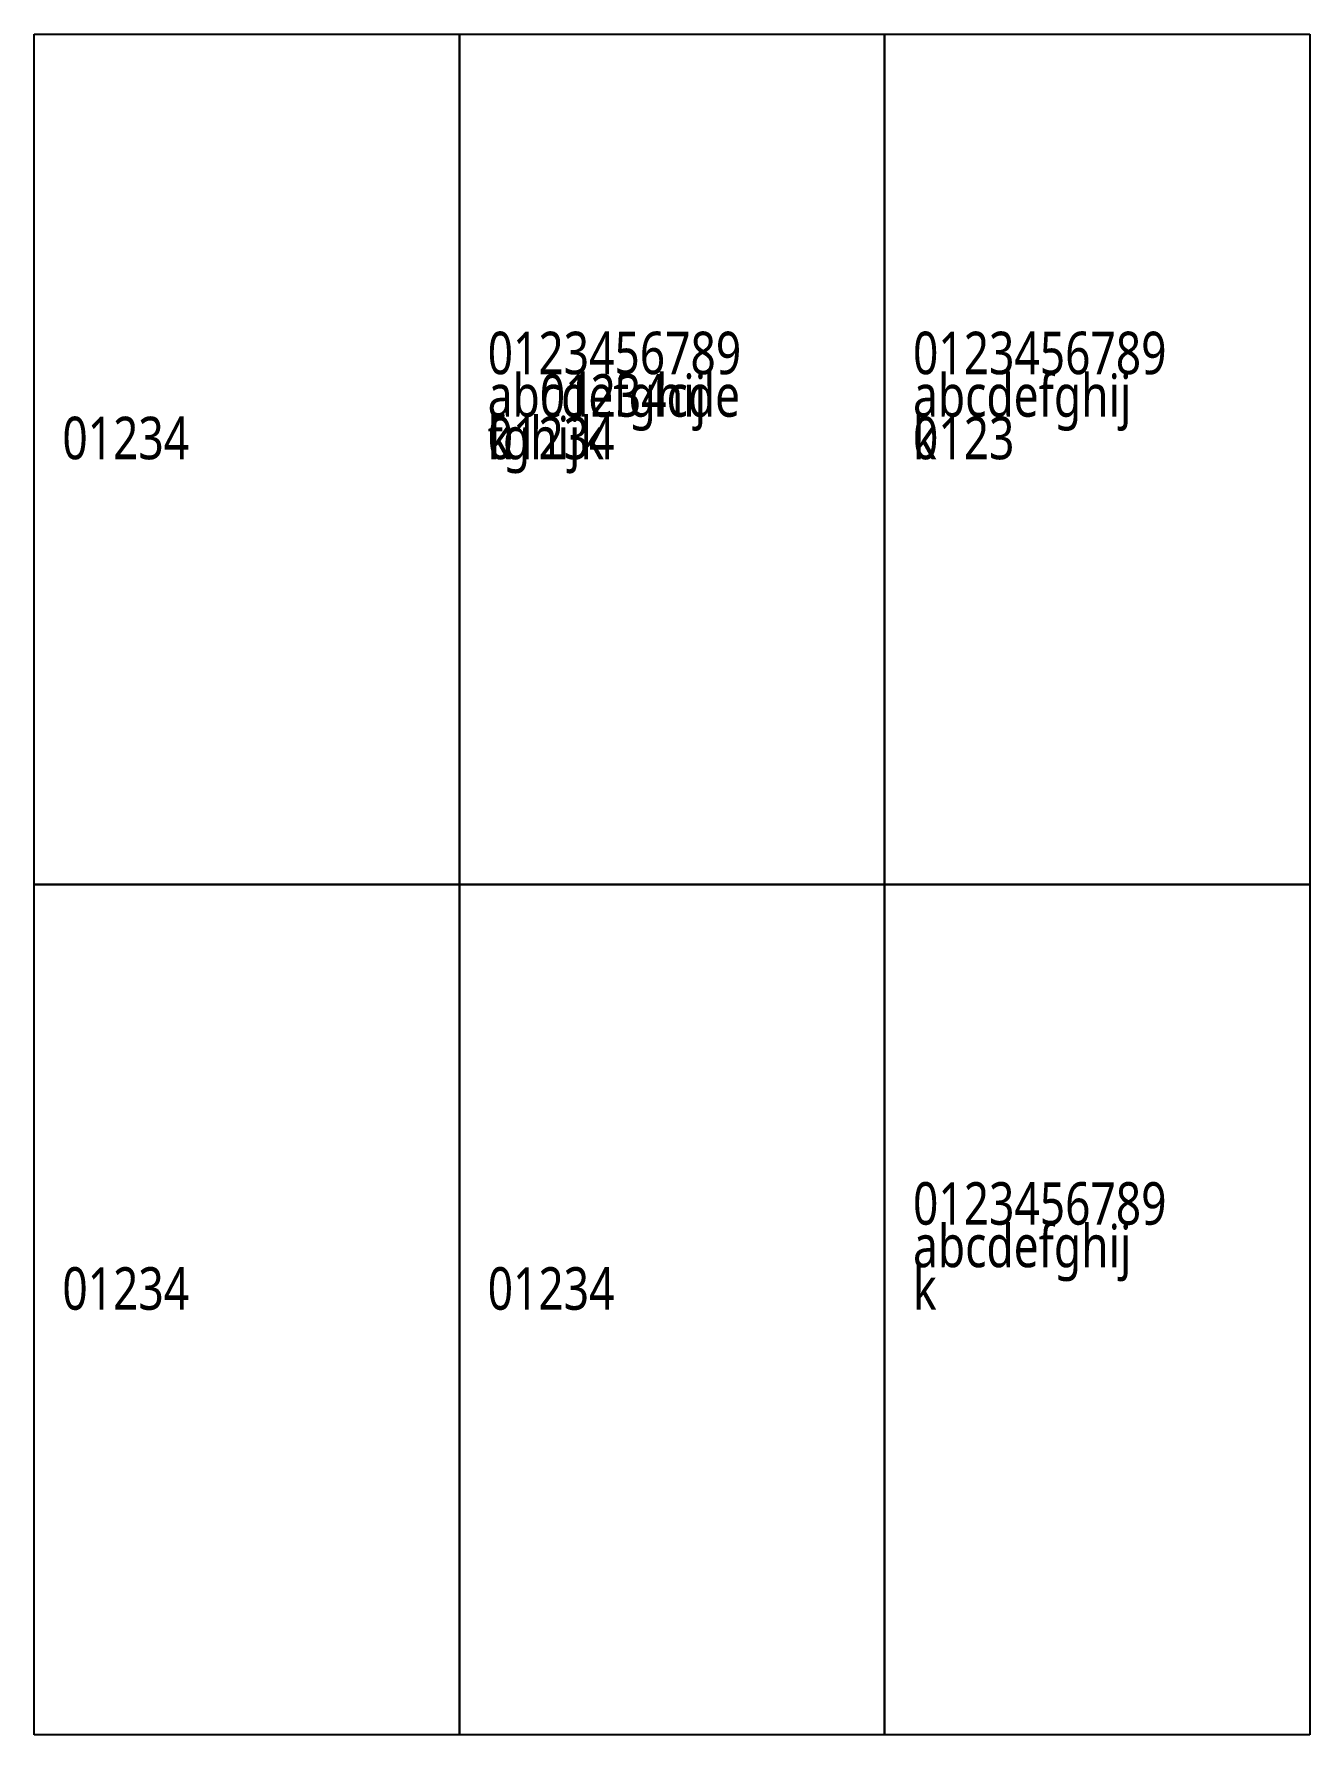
# Model space of a CAD drawing. Extents: x 0 to 45, y -30 to 30.
import ezdxf

# ---------------------------------------------------------------- set-up
doc = ezdxf.new("R2010")
doc.units = 0
doc.styles.add('微软雅黑 Light', font='')
doc.styles.get('微软雅黑 Light').set_extended_font_data('微软雅黑 Light')

msp = doc.modelspace()

# ---------------------------------------------------------------- linework, layer by layer
for p, q in [((0, 30), (15, 30)), ((0, 0), (0, 30)), ((0, 30), (15, 30)), ((0, 0), (0, 30)), ((0, 30), (15, 30)), ((0, 0), (0, 30)), ((15, 30), (15, 0)), ((15, 30), (30, 30)), ((15, 0), (15, 30)), ((15, 30), (15, 0)), ((15, 30), (30, 30)), ((15, 0), (15, 30)), ((15, 30), (15, 0)), ((15, 30), (30, 30)), ((15, 0), (15, 30)), ((30, 30), (30, 0)), ((30, 30), (45, 30)), ((30, 0), (30, 30)), ((30, 30), (30, 0)), ((30, 30), (45, 30)), ((30, 0), (30, 30)), ((30, 30), (30, 0)), ((30, 30), (45, 30)), ((30, 0), (30, 30)), ((45, 30), (45, 0)), ((45, 30), (45, 0)), ((45, 30), (45, 0)), ((0, 0), (15, 0)), ((0, -30), (0, 0)), ((15, 0), (0, 0)), ((15, 0), (0, 0)), ((15, 0), (0, 0)), ((15, 0), (15, -30)), ((15, 0), (30, 0)), ((15, -30), (15, 0)), ((30, 0), (15, 0)), ((30, 0), (15, 0)), ((30, 0), (15, 0)), ((30, 0), (30, -30)), ((30, 0), (45, 0)), ((30, -30), (30, 0)), ((45, 0), (30, 0)), ((45, 0), (30, 0)), ((45, 0), (30, 0)), ((45, 0), (45, -30)), ((15, -30), (0, -30)), ((30, -30), (15, -30)), ((45, -30), (30, -30))]:
    msp.add_line(p, q)

# ---------------------------------------------------------------- texts
at = {"style": '微软雅黑 Light', "width": 0.8}
for s, p in [('0123456789', (16, 18)), ('0123456789', (16, 18)), ('0123456789', (31, 18)), ('0123456789', (31, 18)), ('ab01234cde', (16, 16.5)), ('abcdefghij', (16, 16.5)), ('abcdefghij', (31, 16.5)), ('abcdefghij', (31, 16.5)), ('01234', (1, 15)), ('01234', (1, 15)), ('01234', (1, 15)), ('fghijk', (16, 15)), ('01234', (16, 15)), ('k', (16, 15)), ('0123', (31, 15)), ('k', (31, 15)), ('k', (31, 15)), ('0123456789', (31, -12)), ('abcdefghij', (31, -13.5)), ('01234', (1, -15)), ('01234', (16, -15)), ('k', (31, -15))]:
    msp.add_text(s, height=1.5, dxfattribs=at).set_placement(p)

doc.saveas('drawing.dxf')
